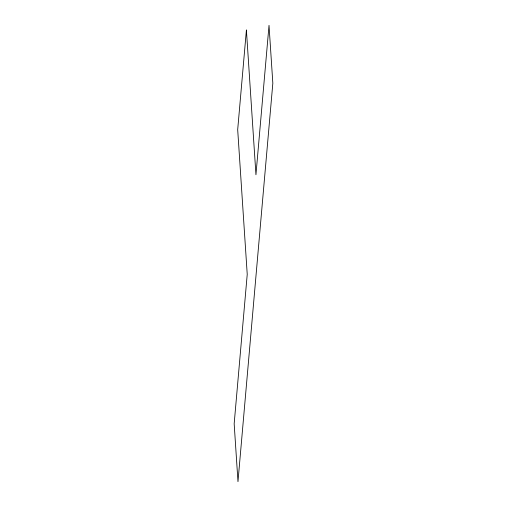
<?xml version="1.0" encoding="UTF-8"?>
<svg xmlns="http://www.w3.org/2000/svg" width="507" height="507" viewBox="0 0 507 507"><rect width="100%" height="100%" fill="white"/><g stroke="black" fill="none" stroke-linecap="round" stroke-linejoin="round"><path stroke-width="0.76" d="M246.402 30.065L237.688 129.672L247.232 274.363L234.164 423.77L237.979 481.65L272.836 83.23L269.021 25.35L255.946 174.757L246.402 30.065"/></g></svg>
